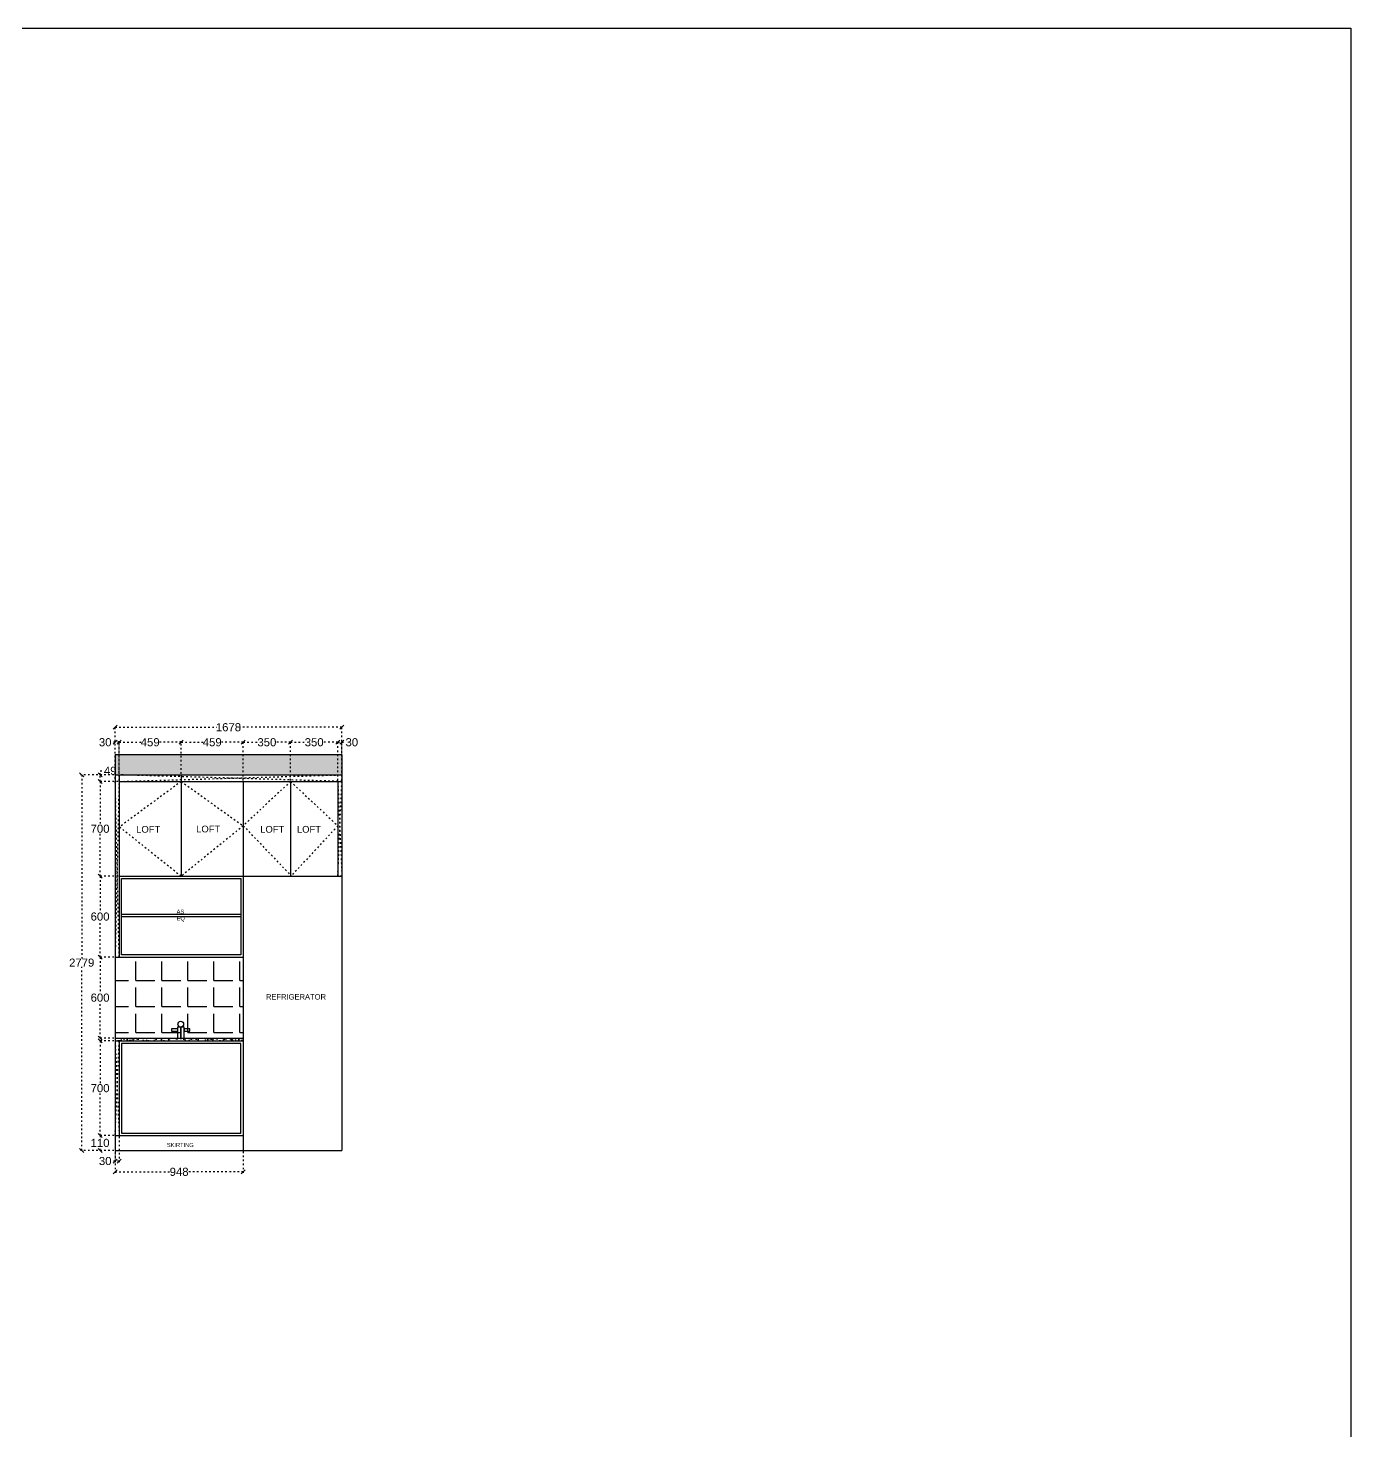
# Model space of a CAD drawing. Header units: millimetres. Extents: x 220712 to 1505573, y -354410 to 241923.
# Drawn here: x 254230 to 264020, y 118905 to 129286 of the extents above; entities that cross this region are included whole.
import ezdxf

# ---------------------------------------------------------------- set-up
doc = ezdxf.new("R2010")
doc.units = ezdxf.units.MM
doc.header["$MEASUREMENT"] = 0
doc.linetypes.add('ACAD_ISO03W100', pattern=[30, 12, -18])
doc.layers.add('Walls', color=253, linetype='Continuous')
doc.layers.add('Words', color=7, linetype='Continuous')
doc.styles.get("Standard").update_dxf_attribs({"font": 'arial.ttf'})
doc.dimstyles.get("Standard").update_dxf_attribs({"dimtxt": 60, "dimasz": 30, "dimexe": 7.75, "dimexo": 8.13, "dimgap": 0.63, "dimtad": 0, "dimtih": 1, "dimtoh": 1, "dimdec": 0, "dimzin": 0, "dimtxsty": 'Standard', "dimblk": 'OBLIQUE', "dimcen": 2.25, "dimclrd": 1, "dimclre": 1, "dimclrt": 1, "dimadec": 0, "dimazin": 0, "dimtfac": 1, "dimtdec": 0, "dimtofl": 0, "dimtmove": 0, "dimatfit": 3, "dimfxl": 1, "dimtolj": 1, "dimtzin": 0, "dimlwd": 30, "dimarcsym": 0})
pattern_1 = [(50, (2659.5, 0), (71.726018, -6.275213), [7.5, -82.5]), (355, (2659.5, 0), (-13.875133, 75.219213), [6, -66]), (100.451444, (2665.48, -0.52), (57.850885, 68.943999), [6.37402, -70.114211]), (46.1842, (2659.5, 20), (106.724133, -16.551928), [11.25, -123.75]), (96.635635, (2668.39, 18.62), (93.466195, 97.41186), [9.561034, -105.171376]), (351.184164, (2659.5, 20), (93.466195, 97.41186), [9, -99]), (21, (2669.5, 15), (59.690705, -40.261889), [7.5, -82.5]), (326, (2669.5, 15), (24.331533, 72.515005), [6, -66]), (71.451445, (2674.474, 11.645), (84.022238, 32.253115), [6.374019, -70.114211]), (37.5, (2659.5, 0), (1.2159855, 33.2893854), [0, -65.2, 0, -67, 0, -66.25]), (7.5, (2659.5, 0), (26.3069537, 39.441171), [0, -38.2, 0, -63.7, 0, -25.25]), (327.5, (2637.2, 0), (53.3822436, -2.2554872), [0, -25, 0, -78, 0, -103.5]), (317.5, (2627.2, 0), (58.318617, 10.010498), [0, -32.5, 0, -51.8, 0, -73.5])]

# ---------------------------------------------------------------- blocks, each defined once
blk = doc.blocks.new('_Oblique')
at = {"color": 0, "linetype": 'ByBlock', "lineweight": -2}
blk.add_line((-0.5, -0.5), (0.5, 0.5), dxfattribs=at)
blk = doc.blocks.new('*D228')
at = {"layer": 'Defpoints', "color": 0, "linetype": 'ACAD_ISO03W100', "transparency": 16777216}
for p in [(254874, 121091), (254904, 121091), (254874, 120902)]:
    blk.add_point(p, dxfattribs=at)
at = {"layer": 'Walls', "color": 1, "linetype": 'ACAD_ISO03W100', "lineweight": -2, "transparency": 16777216}
for p, q in [((254874, 121083), (254874, 120894)), ((254904, 121083), (254904, 120894))]:
    blk.add_line(p, q, dxfattribs=at)
at = {"layer": 'Walls', "color": 1, "linetype": 'ACAD_ISO03W100', "lineweight": 30, "transparency": 16777216}
for p, q in [((254874, 120902), (254844, 120902)), ((254904, 120902), (254874, 120902))]:
    blk.add_line(p, q, dxfattribs=at)
at = {"layer": 'Walls', "color": 1, "linetype": 'ACAD_ISO03W100', "lineweight": 30, "transparency": 16777216, "xscale": 30, "yscale": 30, "zscale": 30, "rotation": 180}
blk.add_blockref('_Oblique', (254874, 120902), dxfattribs=at)
at = {"layer": 'Walls', "color": 1, "linetype": 'ACAD_ISO03W100', "lineweight": 30, "transparency": 16777216, "xscale": 30, "yscale": 30, "zscale": 30}
blk.add_blockref('_Oblique', (254904, 120902), dxfattribs=at)
at = {"layer": 'Walls', "color": 1, "linetype": 'ACAD_ISO03W100', "transparency": 16777216, "insert": (254801, 120902), "char_height": 60, "attachment_point": 5}
blk.add_mtext('\\A1;30', dxfattribs=at)
blk = doc.blocks.new('*D229')
at = {"layer": 'Defpoints', "color": 0, "linetype": 'ACAD_ISO03W100', "transparency": 16777216}
for p in [(254874, 120981), (255822, 120981), (254874, 120822)]:
    blk.add_point(p, dxfattribs=at)
at = {"layer": 'Walls', "color": 1, "linetype": 'ACAD_ISO03W100', "lineweight": -2, "transparency": 16777216}
for p, q in [((254874, 120973), (254874, 120815)), ((255822, 120973), (255822, 120815))]:
    blk.add_line(p, q, dxfattribs=at)
at = {"layer": 'Walls', "color": 1, "linetype": 'ACAD_ISO03W100', "lineweight": 30, "transparency": 16777216}
for p, q in [((254874, 120822), (255282, 120822)), ((255822, 120822), (255415, 120822))]:
    blk.add_line(p, q, dxfattribs=at)
at = {"layer": 'Walls', "color": 1, "linetype": 'ACAD_ISO03W100', "lineweight": 30, "transparency": 16777216, "xscale": 30, "yscale": 30, "zscale": 30, "rotation": 180}
blk.add_blockref('_Oblique', (254874, 120822), dxfattribs=at)
at = {"layer": 'Walls', "color": 1, "linetype": 'ACAD_ISO03W100', "lineweight": 30, "transparency": 16777216, "xscale": 30, "yscale": 30, "zscale": 30}
blk.add_blockref('_Oblique', (255822, 120822), dxfattribs=at)
at = {"layer": 'Walls', "color": 1, "linetype": 'ACAD_ISO03W100', "transparency": 16777216, "insert": (255348, 120822), "char_height": 60, "attachment_point": 5}
blk.add_mtext('\\A1;948', dxfattribs=at)
blk = doc.blocks.new('*D221')
at = {"layer": 'Defpoints', "color": 0, "linetype": 'ACAD_ISO03W100', "transparency": 16777216}
for p in [(254763, 121091), (254875, 121091), (254875, 120981)]:
    blk.add_point(p, dxfattribs=at)
at = {"layer": 'Walls', "color": 1, "linetype": 'ACAD_ISO03W100', "lineweight": -2, "transparency": 16777216}
for p, q in [((254866, 121091), (254755, 121091)), ((254866, 120981), (254755, 120981))]:
    blk.add_line(p, q, dxfattribs=at)
at = {"layer": 'Walls', "color": 1, "linetype": 'ACAD_ISO03W100', "lineweight": 30, "transparency": 16777216}
for p, q in [((254763, 121091), (254763, 121067)), ((254763, 120981), (254763, 121005))]:
    blk.add_line(p, q, dxfattribs=at)
at = {"layer": 'Walls', "color": 1, "linetype": 'ACAD_ISO03W100', "lineweight": 30, "transparency": 16777216, "xscale": 30, "yscale": 30, "zscale": 30}
for p, rotation in [((254763, 121091), 90), ((254763, 120981), 270)]:
    blk.add_blockref('_Oblique', p, dxfattribs=dict(at, rotation=rotation))
at = {"layer": 'Walls', "color": 1, "linetype": 'ACAD_ISO03W100', "transparency": 16777216, "insert": (254763, 121036), "char_height": 60, "attachment_point": 5}
blk.add_mtext('\\A1;110', dxfattribs=at)
blk = doc.blocks.new('*D230')
at = {"layer": 'Defpoints', "color": 0, "linetype": 'ACAD_ISO03W100', "transparency": 16777216}
for p in [(254763, 121791), (254875, 121791), (254875, 121091)]:
    blk.add_point(p, dxfattribs=at)
at = {"layer": 'Walls', "color": 1, "linetype": 'ACAD_ISO03W100', "lineweight": -2, "transparency": 16777216}
for p, q in [((254866, 121791), (254755, 121791)), ((254866, 121091), (254755, 121091))]:
    blk.add_line(p, q, dxfattribs=at)
at = {"layer": 'Walls', "color": 1, "linetype": 'ACAD_ISO03W100', "lineweight": 30, "transparency": 16777216}
for p, q in [((254763, 121791), (254763, 121472)), ((254763, 121091), (254763, 121410))]:
    blk.add_line(p, q, dxfattribs=at)
at = {"layer": 'Walls', "color": 1, "linetype": 'ACAD_ISO03W100', "lineweight": 30, "transparency": 16777216, "xscale": 30, "yscale": 30, "zscale": 30}
for p, rotation in [((254763, 121791), 90), ((254763, 121091), 270)]:
    blk.add_blockref('_Oblique', p, dxfattribs=dict(at, rotation=rotation))
at = {"layer": 'Walls', "color": 1, "linetype": 'ACAD_ISO03W100', "transparency": 16777216, "insert": (254763, 121441), "char_height": 60, "attachment_point": 5}
blk.add_mtext('\\A1;700', dxfattribs=at)
blk = doc.blocks.new('*D231')
at = {"layer": 'Defpoints', "color": 0, "linetype": 'ACAD_ISO03W100', "transparency": 16777216}
for p in [(254763, 122411), (254875, 122411), (254875, 121811)]:
    blk.add_point(p, dxfattribs=at)
at = {"layer": 'Walls', "color": 1, "linetype": 'ACAD_ISO03W100', "lineweight": -2, "transparency": 16777216}
for p, q in [((254866, 122411), (254755, 122411)), ((254866, 121811), (254755, 121811))]:
    blk.add_line(p, q, dxfattribs=at)
at = {"layer": 'Walls', "color": 1, "linetype": 'ACAD_ISO03W100', "lineweight": 30, "transparency": 16777216}
for p, q in [((254763, 122411), (254763, 122142)), ((254763, 121811), (254763, 122080))]:
    blk.add_line(p, q, dxfattribs=at)
at = {"layer": 'Walls', "color": 1, "linetype": 'ACAD_ISO03W100', "lineweight": 30, "transparency": 16777216, "xscale": 30, "yscale": 30, "zscale": 30}
for p, rotation in [((254763, 122411), 90), ((254763, 121811), 270)]:
    blk.add_blockref('_Oblique', p, dxfattribs=dict(at, rotation=rotation))
at = {"layer": 'Walls', "color": 1, "linetype": 'ACAD_ISO03W100', "transparency": 16777216, "insert": (254763, 122111), "char_height": 60, "attachment_point": 5}
blk.add_mtext('\\A1;600', dxfattribs=at)
blk = doc.blocks.new('*D232')
at = {"layer": 'Defpoints', "color": 0, "linetype": 'ACAD_ISO03W100', "transparency": 16777216}
for p in [(254763, 123011), (254905, 123011), (254875, 122411)]:
    blk.add_point(p, dxfattribs=at)
at = {"layer": 'Walls', "color": 1, "linetype": 'ACAD_ISO03W100', "lineweight": -2, "transparency": 16777216}
for p, q in [((254896, 123011), (254755, 123011)), ((254866, 122411), (254755, 122411))]:
    blk.add_line(p, q, dxfattribs=at)
at = {"layer": 'Walls', "color": 1, "linetype": 'ACAD_ISO03W100', "lineweight": 30, "transparency": 16777216}
for p, q in [((254763, 123011), (254763, 122742)), ((254763, 122411), (254763, 122680))]:
    blk.add_line(p, q, dxfattribs=at)
at = {"layer": 'Walls', "color": 1, "linetype": 'ACAD_ISO03W100', "lineweight": 30, "transparency": 16777216, "xscale": 30, "yscale": 30, "zscale": 30}
for p, rotation in [((254763, 123011), 90), ((254763, 122411), 270)]:
    blk.add_blockref('_Oblique', p, dxfattribs=dict(at, rotation=rotation))
at = {"layer": 'Walls', "color": 1, "linetype": 'ACAD_ISO03W100', "transparency": 16777216, "insert": (254763, 122711), "char_height": 60, "attachment_point": 5}
blk.add_mtext('\\A1;600', dxfattribs=at)
blk = doc.blocks.new('*D233')
at = {"layer": 'Defpoints', "color": 0, "linetype": 'ACAD_ISO03W100', "transparency": 16777216}
for p in [(254763, 123711), (254905, 123711), (254905, 123011)]:
    blk.add_point(p, dxfattribs=at)
at = {"layer": 'Walls', "color": 1, "linetype": 'ACAD_ISO03W100', "lineweight": -2, "transparency": 16777216}
for p, q in [((254896, 123711), (254755, 123711)), ((254896, 123011), (254755, 123011))]:
    blk.add_line(p, q, dxfattribs=at)
at = {"layer": 'Walls', "color": 1, "linetype": 'ACAD_ISO03W100', "lineweight": 30, "transparency": 16777216}
for p, q in [((254763, 123711), (254763, 123392)), ((254763, 123011), (254763, 123330))]:
    blk.add_line(p, q, dxfattribs=at)
at = {"layer": 'Walls', "color": 1, "linetype": 'ACAD_ISO03W100', "lineweight": 30, "transparency": 16777216, "xscale": 30, "yscale": 30, "zscale": 30}
for p, rotation in [((254763, 123711), 90), ((254763, 123011), 270)]:
    blk.add_blockref('_Oblique', p, dxfattribs=dict(at, rotation=rotation))
at = {"layer": 'Walls', "color": 1, "linetype": 'ACAD_ISO03W100', "transparency": 16777216, "insert": (254763, 123361), "char_height": 60, "attachment_point": 5}
blk.add_mtext('\\A1;700', dxfattribs=at)
blk = doc.blocks.new('*D234')
at = {"layer": 'Defpoints', "color": 0, "linetype": 'ACAD_ISO03W100', "transparency": 16777216}
for p in [(254763, 123760), (254875, 123760), (254875, 123711)]:
    blk.add_point(p, dxfattribs=at)
at = {"layer": 'Walls', "color": 1, "linetype": 'ACAD_ISO03W100', "lineweight": -2, "transparency": 16777216}
for p, q in [((254866, 123760), (254755, 123760)), ((254866, 123711), (254755, 123711))]:
    blk.add_line(p, q, dxfattribs=at)
at = {"layer": 'Walls', "color": 1, "linetype": 'ACAD_ISO03W100', "lineweight": 30, "transparency": 16777216}
for p, q in [((254763, 123760), (254763, 123790)), ((254763, 123790), (254793, 123790)), ((254763, 123711), (254763, 123760))]:
    blk.add_line(p, q, dxfattribs=at)
at = {"layer": 'Walls', "color": 1, "linetype": 'ACAD_ISO03W100', "lineweight": 30, "transparency": 16777216, "xscale": 30, "yscale": 30, "zscale": 30}
for p, rotation in [((254763, 123760), 90), ((254763, 123711), 270)]:
    blk.add_blockref('_Oblique', p, dxfattribs=dict(at, rotation=rotation))
at = {"layer": 'Walls', "color": 1, "linetype": 'ACAD_ISO03W100', "transparency": 16777216, "insert": (254838, 123790), "char_height": 60, "attachment_point": 5}
blk.add_mtext('\\A1;49', dxfattribs=at)
blk = doc.blocks.new('*D222')
at = {"layer": 'Defpoints', "color": 0, "linetype": 'ACAD_ISO03W100', "transparency": 16777216}
for p in [(254627, 123760), (254875, 123760), (254875, 120981)]:
    blk.add_point(p, dxfattribs=at)
at = {"layer": 'Walls', "color": 1, "linetype": 'ACAD_ISO03W100', "lineweight": -2, "transparency": 16777216}
for p, q in [((254866, 123760), (254619, 123760)), ((254866, 120981), (254619, 120981))]:
    blk.add_line(p, q, dxfattribs=at)
at = {"layer": 'Walls', "color": 1, "linetype": 'ACAD_ISO03W100', "lineweight": 30, "transparency": 16777216}
for p, q in [((254627, 123760), (254627, 122402)), ((254627, 120981), (254627, 122339))]:
    blk.add_line(p, q, dxfattribs=at)
at = {"layer": 'Walls', "color": 1, "linetype": 'ACAD_ISO03W100', "lineweight": 30, "transparency": 16777216, "xscale": 30, "yscale": 30, "zscale": 30}
for p, rotation in [((254627, 123760), 90), ((254627, 120981), 270)]:
    blk.add_blockref('_Oblique', p, dxfattribs=dict(at, rotation=rotation))
at = {"layer": 'Walls', "color": 1, "linetype": 'ACAD_ISO03W100', "transparency": 16777216, "insert": (254627, 122370), "char_height": 60, "attachment_point": 5}
blk.add_mtext('\\A1;2779', dxfattribs=at)
blk = doc.blocks.new('*D235')
at = {"layer": 'Defpoints', "color": 0, "linetype": 'ACAD_ISO03W100', "transparency": 16777216}
for p in [(254874, 124001), (254874, 123760), (254904, 123760)]:
    blk.add_point(p, dxfattribs=at)
at = {"layer": 'Walls', "color": 1, "linetype": 'ACAD_ISO03W100', "lineweight": 30, "transparency": 16777216}
for p, q in [((254874, 124001), (254844, 124001)), ((254904, 124001), (254874, 124001))]:
    blk.add_line(p, q, dxfattribs=at)
at = {"layer": 'Walls', "color": 1, "linetype": 'ACAD_ISO03W100', "lineweight": -2, "transparency": 16777216}
for p, q in [((254874, 123768), (254874, 124009)), ((254904, 123768), (254904, 124009))]:
    blk.add_line(p, q, dxfattribs=at)
at = {"layer": 'Walls', "color": 1, "linetype": 'ACAD_ISO03W100', "lineweight": 30, "transparency": 16777216, "xscale": 30, "yscale": 30, "zscale": 30, "rotation": 180}
blk.add_blockref('_Oblique', (254874, 124001), dxfattribs=at)
at = {"layer": 'Walls', "color": 1, "linetype": 'ACAD_ISO03W100', "lineweight": 30, "transparency": 16777216, "xscale": 30, "yscale": 30, "zscale": 30}
blk.add_blockref('_Oblique', (254904, 124001), dxfattribs=at)
at = {"layer": 'Walls', "color": 1, "linetype": 'ACAD_ISO03W100', "transparency": 16777216, "insert": (254801, 124001), "char_height": 60, "attachment_point": 5}
blk.add_mtext('\\A1;30', dxfattribs=at)
blk = doc.blocks.new('*D223')
at = {"layer": 'Defpoints', "color": 0, "linetype": 'ACAD_ISO03W100', "transparency": 16777216}
for p in [(254904, 124001), (255364, 123760), (254904, 123711)]:
    blk.add_point(p, dxfattribs=at)
at = {"layer": 'Walls', "color": 1, "linetype": 'ACAD_ISO03W100', "lineweight": -2, "transparency": 16777216}
for p, q in [((254904, 123719), (254904, 124009)), ((255364, 123768), (255364, 124009))]:
    blk.add_line(p, q, dxfattribs=at)
at = {"layer": 'Walls', "color": 1, "linetype": 'ACAD_ISO03W100', "lineweight": 30, "transparency": 16777216}
for p, q in [((254904, 124001), (255066, 124001)), ((255364, 124001), (255202, 124001))]:
    blk.add_line(p, q, dxfattribs=at)
at = {"layer": 'Walls', "color": 1, "linetype": 'ACAD_ISO03W100', "lineweight": 30, "transparency": 16777216, "xscale": 30, "yscale": 30, "zscale": 30, "rotation": 180}
blk.add_blockref('_Oblique', (254904, 124001), dxfattribs=at)
at = {"layer": 'Walls', "color": 1, "linetype": 'ACAD_ISO03W100', "lineweight": 30, "transparency": 16777216, "xscale": 30, "yscale": 30, "zscale": 30}
blk.add_blockref('_Oblique', (255364, 124001), dxfattribs=at)
at = {"layer": 'Walls', "color": 1, "linetype": 'ACAD_ISO03W100', "transparency": 16777216, "insert": (255134, 124001), "char_height": 60, "attachment_point": 5}
blk.add_mtext('\\A1;459', dxfattribs=at)
blk = doc.blocks.new('*D236')
at = {"layer": 'Defpoints', "color": 0, "linetype": 'ACAD_ISO03W100', "transparency": 16777216}
for p in [(255364, 124001), (255364, 123760), (255822, 123711)]:
    blk.add_point(p, dxfattribs=at)
at = {"layer": 'Walls', "color": 1, "linetype": 'ACAD_ISO03W100', "lineweight": -2, "transparency": 16777216}
for p, q in [((255364, 123768), (255364, 124009)), ((255822, 123719), (255822, 124009))]:
    blk.add_line(p, q, dxfattribs=at)
at = {"layer": 'Walls', "color": 1, "linetype": 'ACAD_ISO03W100', "lineweight": 30, "transparency": 16777216}
for p, q in [((255364, 124001), (255525, 124001)), ((255822, 124001), (255661, 124001))]:
    blk.add_line(p, q, dxfattribs=at)
at = {"layer": 'Walls', "color": 1, "linetype": 'ACAD_ISO03W100', "lineweight": 30, "transparency": 16777216, "xscale": 30, "yscale": 30, "zscale": 30, "rotation": 180}
blk.add_blockref('_Oblique', (255364, 124001), dxfattribs=at)
at = {"layer": 'Walls', "color": 1, "linetype": 'ACAD_ISO03W100', "lineweight": 30, "transparency": 16777216, "xscale": 30, "yscale": 30, "zscale": 30}
blk.add_blockref('_Oblique', (255822, 124001), dxfattribs=at)
at = {"layer": 'Walls', "color": 1, "linetype": 'ACAD_ISO03W100', "transparency": 16777216, "insert": (255593, 124001), "char_height": 60, "attachment_point": 5}
blk.add_mtext('\\A1;459', dxfattribs=at)
blk = doc.blocks.new('*D224')
at = {"layer": 'Defpoints', "color": 0, "linetype": 'ACAD_ISO03W100', "transparency": 16777216}
for p in [(255822.5, 124001), (255822.5, 123711), (256172.5, 123711)]:
    blk.add_point(p, dxfattribs=at)
at = {"layer": 'Walls', "color": 1, "linetype": 'ACAD_ISO03W100', "lineweight": -2, "transparency": 16777216}
for p, q in [((255822.5, 123719.13), (255822.5, 124008.75)), ((256172.5, 123719.13), (256172.5, 124008.75))]:
    blk.add_line(p, q, dxfattribs=at)
at = {"layer": 'Walls', "color": 1, "linetype": 'ACAD_ISO03W100', "lineweight": 30, "transparency": 16777216}
for p, q in [((255822.5, 124001), (255930.710382, 124001)), ((256172.5, 124001), (256064.289618, 124001))]:
    blk.add_line(p, q, dxfattribs=at)
at = {"layer": 'Walls', "color": 1, "linetype": 'ACAD_ISO03W100', "lineweight": 30, "transparency": 16777216, "xscale": 30, "yscale": 30, "zscale": 30, "rotation": 180}
blk.add_blockref('_Oblique', (255822.5, 124001), dxfattribs=at)
at = {"layer": 'Walls', "color": 1, "linetype": 'ACAD_ISO03W100', "lineweight": 30, "transparency": 16777216, "xscale": 30, "yscale": 30, "zscale": 30}
blk.add_blockref('_Oblique', (256172.5, 124001), dxfattribs=at)
at = {"layer": 'Walls', "color": 1, "linetype": 'ACAD_ISO03W100', "transparency": 16777216, "insert": (255997.5, 124001), "char_height": 60, "attachment_point": 5}
blk.add_mtext('\\A1;350', dxfattribs=at)
blk = doc.blocks.new('*D225')
at = {"layer": 'Defpoints', "color": 0, "linetype": 'ACAD_ISO03W100', "transparency": 16777216}
for p in [(256172.5, 124001), (256172.5, 123711), (256522.5, 123711)]:
    blk.add_point(p, dxfattribs=at)
at = {"layer": 'Walls', "color": 1, "linetype": 'ACAD_ISO03W100', "lineweight": -2, "transparency": 16777216}
for p, q in [((256172.5, 123719.13), (256172.5, 124008.75)), ((256522.5, 123719.13), (256522.5, 124008.75))]:
    blk.add_line(p, q, dxfattribs=at)
at = {"layer": 'Walls', "color": 1, "linetype": 'ACAD_ISO03W100', "lineweight": 30, "transparency": 16777216}
for p, q in [((256172.5, 124001), (256280.710382, 124001)), ((256522.5, 124001), (256414.289618, 124001))]:
    blk.add_line(p, q, dxfattribs=at)
at = {"layer": 'Walls', "color": 1, "linetype": 'ACAD_ISO03W100', "lineweight": 30, "transparency": 16777216, "xscale": 30, "yscale": 30, "zscale": 30, "rotation": 180}
blk.add_blockref('_Oblique', (256172.5, 124001), dxfattribs=at)
at = {"layer": 'Walls', "color": 1, "linetype": 'ACAD_ISO03W100', "lineweight": 30, "transparency": 16777216, "xscale": 30, "yscale": 30, "zscale": 30}
blk.add_blockref('_Oblique', (256522.5, 124001), dxfattribs=at)
at = {"layer": 'Walls', "color": 1, "linetype": 'ACAD_ISO03W100', "transparency": 16777216, "insert": (256347.5, 124001), "char_height": 60, "attachment_point": 5}
blk.add_mtext('\\A1;350', dxfattribs=at)
blk = doc.blocks.new('*D226')
at = {"layer": 'Defpoints', "color": 0, "linetype": 'ACAD_ISO03W100', "transparency": 16777216}
for p in [(256552, 124001), (256522, 123711), (256552, 123710)]:
    blk.add_point(p, dxfattribs=at)
at = {"layer": 'Walls', "color": 1, "linetype": 'ACAD_ISO03W100', "lineweight": -2, "transparency": 16777216}
for p, q in [((256522, 123719), (256522, 124009)), ((256552, 123718), (256552, 124009))]:
    blk.add_line(p, q, dxfattribs=at)
at = {"layer": 'Walls', "color": 1, "linetype": 'ACAD_ISO03W100', "lineweight": 30, "transparency": 16777216}
for p, q in [((256522, 124001), (256552, 124001)), ((256552, 124001), (256582, 124001))]:
    blk.add_line(p, q, dxfattribs=at)
at = {"layer": 'Walls', "color": 1, "linetype": 'ACAD_ISO03W100', "lineweight": 30, "transparency": 16777216, "xscale": 30, "yscale": 30, "zscale": 30, "rotation": 180}
blk.add_blockref('_Oblique', (256522, 124001), dxfattribs=at)
at = {"layer": 'Walls', "color": 1, "linetype": 'ACAD_ISO03W100', "lineweight": 30, "transparency": 16777216, "xscale": 30, "yscale": 30, "zscale": 30}
blk.add_blockref('_Oblique', (256552, 124001), dxfattribs=at)
at = {"layer": 'Walls', "color": 1, "linetype": 'ACAD_ISO03W100', "transparency": 16777216, "insert": (256626, 124001), "char_height": 60, "attachment_point": 5}
blk.add_mtext('\\A1;30', dxfattribs=at)
blk = doc.blocks.new('*D227')
at = {"layer": 'Defpoints', "color": 0, "linetype": 'ACAD_ISO03W100', "transparency": 16777216}
for p in [(256552, 124112), (254874, 123910), (256552, 123910)]:
    blk.add_point(p, dxfattribs=at)
at = {"layer": 'Walls', "color": 1, "linetype": 'ACAD_ISO03W100', "lineweight": -2, "transparency": 16777216}
for p, q in [((254874, 123918), (254874, 124120)), ((256552, 123918), (256552, 124120))]:
    blk.add_line(p, q, dxfattribs=at)
at = {"layer": 'Walls', "color": 1, "linetype": 'ACAD_ISO03W100', "lineweight": 30, "transparency": 16777216}
for p, q in [((254874, 124112), (255626, 124112)), ((256552, 124112), (255801, 124112))]:
    blk.add_line(p, q, dxfattribs=at)
at = {"layer": 'Walls', "color": 1, "linetype": 'ACAD_ISO03W100', "lineweight": 30, "transparency": 16777216, "xscale": 30, "yscale": 30, "zscale": 30, "rotation": 180}
blk.add_blockref('_Oblique', (254874, 124112), dxfattribs=at)
at = {"layer": 'Walls', "color": 1, "linetype": 'ACAD_ISO03W100', "lineweight": 30, "transparency": 16777216, "xscale": 30, "yscale": 30, "zscale": 30}
blk.add_blockref('_Oblique', (256552, 124112), dxfattribs=at)
at = {"layer": 'Walls', "color": 1, "linetype": 'ACAD_ISO03W100', "transparency": 16777216, "insert": (255713, 124112), "char_height": 60, "attachment_point": 5}
blk.add_mtext('\\A1;1678', dxfattribs=at)

msp = doc.modelspace()

# ---------------------------------------------------------------- hatches: boundary and pattern name
at = {"layer": 'Walls', "linetype": 'ACAD_ISO03W100', "true_color": 0xc7c8ca}
h = msp.add_hatch(dxfattribs=at)
h.set_pattern_fill('AR-CONC', color=9, scale=10)
h.set_pattern_definition(pattern_1)
h.paths.add_polyline_path([(256552.5, 123910), (254874.5, 123910), (254874.5, 123760), (256552.5, 123760)])
h = msp.add_hatch(dxfattribs=at)
h.set_pattern_fill('ANGLE', color=9, scale=700)
h.set_pattern_definition([(0, (2659.5, 0), (0, 192.5), [140, -52.5]), (90, (2659.5, 0), (-192.5, 1e-14), [140, -52.5])])
h.paths.add_polyline_path([(255822.5, 122401), (254904.5, 122401), (254904.5, 122411), (254874.5, 122411), (254874.5, 121811), (255822.5, 121811)])
at = {"layer": 'Walls', "true_color": 0xc7c8ca}
h = msp.add_hatch(dxfattribs=at)
h.set_pattern_fill('AR-CONC', color=9, scale=10)
h.set_pattern_definition(pattern_1)
h.paths.add_polyline_path([(255822.5, 121811), (254874.5, 121811), (254874.5, 121791), (255822.5, 121791)])

# ---------------------------------------------------------------- linework, layer by layer
at = {"layer": 'Walls', "color": 18, "true_color": 0x000000}
for p, q in [((254874.5, 123910), (254874.5, 120981)), ((254874.5, 123910), (256552.5, 123910)), ((256552.5, 123910), (256552.5, 120981)), ((254874.5, 123760), (256552.5, 123760)), ((254904.5, 123760), (254904.5, 122411)), ((255363.5, 123760), (255363.5, 123011)), ((254904.5, 123711), (256552.5, 123711)), ((255822.5, 123711), (255822.5, 120981)), ((256172.5, 123711), (256172.5, 123011)), ((256522.5, 123711), (256522.5, 123011)), ((254904.5, 123011), (256552.5, 123011)), ((254922.5, 122729), (255804.5, 122729)), ((254922.5, 122711), (255804.5, 122711)), ((254874.5, 122411), (254904.5, 122411)), ((254904.5, 122411), (255822.5, 122411)), ((254874.5, 121811), (255822.5, 121811)), ((254874.5, 121791), (255822.5, 121791)), ((254904.5, 121791), (254904.5, 121091)), ((254874.5, 121091), (255822.5, 121091)), ((254874.5, 120981), (256552.5, 120981))]:
    msp.add_line(p, q, dxfattribs=at)
at = {"layer": 'Walls', "color": 18, "linetype": 'ByBlock', "true_color": 0x000000}
for p, q in [((255360, 121893.4), (255335, 121893.4)), ((255335, 121893.4), (255335, 121810.9)), ((255360, 121810.9), (255360, 121893.4)), ((255385, 121893.4), (255360, 121893.4)), ((255360, 121893.4), (255360, 121810.9)), ((255385, 121810.9), (255385, 121893.4)), ((255335, 121880.8), (255292, 121880.8)), ((255292, 121880.8), (255292, 121864)), ((255292, 121864), (255335, 121864)), ((255428, 121880.8), (255385, 121880.8)), ((255385, 121880.8), (255385, 121880.8)), ((255385, 121880.8), (255385, 121864)), ((255385, 121864), (255428, 121864)), ((255428, 121864), (255428, 121880.8))]:
    msp.add_line(p, q, dxfattribs=at)
at = {"layer": 'Walls', "color": 18, "true_color": 0x000000}
for points in [[(221541.5, 129286.5), (264020, 129286.5), (264020, 105454.5), (221541.5, 105454.5)], [(255804.5, 122429), (254922.5, 122429), (254922.5, 122993), (255804.5, 122993)], [(255804.5, 121773), (254922.5, 121773), (254922.5, 121109), (255804.5, 121109)]]:
    msp.add_lwpolyline(points, close=True, dxfattribs=at)
at = {"layer": 'Walls', "color": 240, "linetype": 'ACAD_ISO03W100', "true_color": 0xed1f24}
for points in [[(254904.5, 123760), (254874.5, 122411), (254904.5, 122411), (254874.5, 123760)], [(254904.5, 123711), (256552.5, 123760), (256552.5, 123711), (254904.5, 123760)], [(256522.5, 123711), (256552.5, 123011), (256522.5, 123011), (256552.5, 123711)], [(254874.5, 121091), (254904.5, 121791), (254874.5, 121791), (254904.5, 121091)]]:
    msp.add_lwpolyline(points, dxfattribs=at)
at = {"layer": 'Walls', "color": 9, "linetype": 'ACAD_ISO03W100', "true_color": 0xc7c8ca}
for points in [[(255363.5, 123711), (254907.1, 123375), (255363.5, 123011)], [(255363.5, 123711), (255822.5, 123382.5), (255363.5, 123011)], [(256172.5, 123711), (255822.5, 123383.8), (256179.2, 123011)], [(256172.5, 123711), (256522.5, 123382.5), (256176.6, 123011)]]:
    msp.add_lwpolyline(points, dxfattribs=at)
at = {"layer": 'Walls', "color": 18, "linetype": 'ByBlock', "true_color": 0x000000}
msp.add_circle((255360, 121914.9), 21.5, dxfattribs=at)

# ---------------------------------------------------------------- texts
at = {"color": 7, "attachment_point": 1}
for s, insert, char_height in [('\\pxqc;LOFT', (254888, 123382), 50), ('\\pxqc;LOFT', (255332, 123384.1), 50), ('\\pxqc;LOFT', (255806, 123382), 50), ('\\pxqc;LOFT', (256077.5, 123382), 50), ('\\pxqc;REFRIGERATOR', (255981.5, 122137.4), 40)]:
    msp.add_mtext_dynamic_manual_height_columns(s, width=462.73, gutter_width=1213, heights=[0], dxfattribs=dict(at, insert=insert, char_height=char_height))
at = {"color": 18, "true_color": 0x000000, "insert": (255257.5, 121036), "char_height": 30, "attachment_point": 1}
msp.add_mtext_dynamic_manual_height_columns('SKIRTING', width=2764.543, gutter_width=1, heights=[238.1], dxfattribs=at)
at = {"layer": 'Words', "color": 0, "insert": (255329.5, 122762.5), "char_height": 30, "attachment_point": 1}
msp.add_mtext_dynamic_manual_height_columns('AS\\PEQ', width=1178.022, gutter_width=866.4, heights=[0], dxfattribs=at)

# ---------------------------------------------------------------- dimensions: what is measured, and where the dimension line sits
at = {"layer": 'Walls', "color": 240, "linetype": 'ACAD_ISO03W100', "true_color": 0xed1f24}
for base, p1, p2, picture, middle in [((256552.4, 124112.5), (254874.5, 123910), (256552.4, 123910), '*D227', (255713.5, 124112.5)), ((254874.5, 124001), (254904.5, 123760), (254874.5, 123760), '*D235', (254801, 124001)), ((254904.5, 124001), (255363.5, 123760), (254904.5, 123711), '*D223', (255134, 124001)), ((255363.5, 124001), (255822.5, 123711), (255363.5, 123760), '*D236', (255593, 124001)), ((255822.5, 124001), (256172.5, 123711), (255822.5, 123711), '*D224', (255997.5, 124001)), ((256172.5, 124001), (256522.5, 123711), (256172.5, 123711), '*D225', (256347.5, 124001)), ((256552.4, 124001), (256522.5, 123711), (256552.4, 123709.7), '*D226', (256625.9, 124001)), ((254874.5, 120901.5), (254904.5, 121091), (254874.5, 121091), '*D228', (254801, 120901.5)), ((254874.5, 120822.5), (255822.5, 120981), (254874.5, 120981), '*D229', (255348.5, 120822.5))]:
    dim = msp.add_linear_dim(base=base, p1=p1, p2=p2, dimstyle='Standard', dxfattribs=at)
    dim.commit()
    dim.dimension.update_dxf_attribs({"geometry": picture, "text_midpoint": middle})
for base, p1, p2, picture, middle in [((254626.5, 123760), (254874.5, 120981), (254874.5, 123760), '*D222', (254626.5, 122370.5)), ((254763, 123760), (254874.5, 123711), (254874.5, 123760), '*D234', (254837.9, 123790)), ((254763, 123711), (254904.5, 123011), (254904.5, 123711), '*D233', (254763, 123361)), ((254763, 123011), (254874.5, 122411), (254904.5, 123011), '*D232', (254763, 122711)), ((254763, 122411), (254874.5, 121811), (254874.5, 122411), '*D231', (254763, 122111)), ((254763, 121791), (254874.5, 121091), (254874.5, 121791), '*D230', (254763, 121441)), ((254763, 121091), (254874.5, 120981), (254874.5, 121091), '*D221', (254763, 121036))]:
    dim = msp.add_linear_dim(base=base, p1=p1, p2=p2, angle=90, dimstyle='Standard', dxfattribs=at)
    dim.commit()
    dim.dimension.update_dxf_attribs({"geometry": picture, "text_midpoint": middle})

doc.saveas('drawing.dxf')
